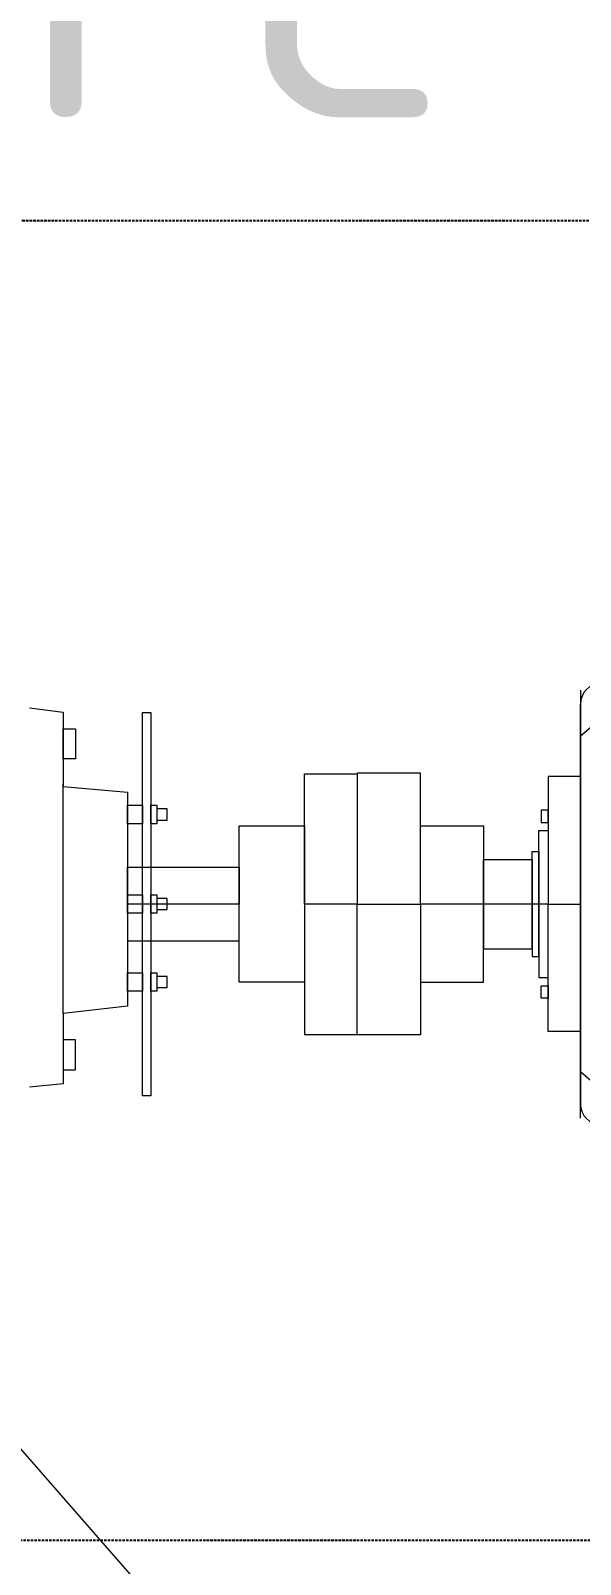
# Model space of a CAD drawing. Header units: inches. Extents: x 0 to 235202, y 0 to 361577.
# Drawn here: x 160025 to 160588, y 306412 to 307980 of the extents above; entities that cross this region are included whole.
import ezdxf

# ---------------------------------------------------------------- set-up
doc = ezdxf.new("R2010")
doc.units = ezdxf.units.IN
doc.header["$MEASUREMENT"] = 0
doc.linetypes.add('HIDDEN', pattern=[0.375, 0.25, -0.125])
doc.layers.add('DIM', color=251, linetype='Continuous', lineweight=0)
doc.layers.add('text', color=3, linetype='Continuous')
doc.styles.add('ISO', font='isocpeur.ttf')

# ---------------------------------------------------------------- blocks, each defined once
blk = doc.blocks.new('rev 2')
at = {"layer": 'text', "style": 'ISO'}
blk.add_text('FC', height=307.62, dxfattribs=at).set_placement((109366.4, 230433.2))

msp = doc.modelspace()

# ---------------------------------------------------------------- linework, layer by layer
at = {"layer": 'DIM', "color": 8, "linetype": 'HIDDEN', "lineweight": 25, "ltscale": 10}
for p, q in [((158947.6, 307785.5), (161947.6, 307785.5)), ((161947.6, 306435.9), (158947.6, 306435.9))]:
    msp.add_line(p, q, dxfattribs=at)
at = {"layer": 'DIM', "color": 8, "linetype": 'Continuous'}
for p, q in [((160587.6, 307305.4), (160587.6, 306882.2)), ((160023.9, 307287.2), (160058.4, 307282.8)), ((160058.4, 307282.8), (160058.4, 307206.8)), ((160139.4, 306890.7), (160139.4, 307282.6)), ((160139.4, 307282.6), (160147.8, 307282.6)), ((160147.8, 307282.6), (160147.8, 306890.7)), ((160587.6, 306867.9), (160587.6, 307291.1)), ((160605.5, 307273.4), (160587.6, 307258.3)), ((160058.4, 307265.8), (160070.7, 307265.8)), ((160058.4, 307235), (160058.4, 307265.8)), ((160070.7, 307265.8), (160070.7, 307235)), ((160070.7, 307235), (160058.4, 307235)), ((160305.2, 307219.9), (160359, 307219.9)), ((160305.2, 307086.6), (160305.2, 307219.9)), ((160424.1, 307220.5), (160359, 307220.5)), ((160359, 307220.5), (160359, 307086.6)), ((160359, 307219.9), (160359, 307086.6)), ((160424.1, 307086.6), (160424.1, 307220.5)), ((160058.4, 306974.7), (160058.4, 307209.3)), ((160058.4, 307206.8), (160124, 307200.9)), ((160587.6, 307217), (160554.7, 307217)), ((160554.7, 307217), (160554.7, 307086.6)), ((160587.6, 307086.6), (160587.6, 307217)), ((160124, 307200.9), (160124, 306982.1)), ((160124, 307168.7), (160124, 307187.6)), ((160124, 307187.6), (160139.4, 307187.6)), ((160139.4, 307187.6), (160139.4, 307168.7)), ((160147.8, 307168.7), (160147.8, 307187.6)), ((160147.8, 307187.6), (160154.2, 307187.6)), ((160154.2, 307187.6), (160154.2, 307168.7)), ((160164.8, 307183.9), (160154.2, 307183.9)), ((160154.2, 307183.9), (160154.2, 307172.5)), ((160164.8, 307172.5), (160164.8, 307183.9)), ((160554.7, 307182.8), (160547.4, 307182.8)), ((160547.4, 307182.8), (160547.4, 307170.2)), ((160554.7, 307170.2), (160554.7, 307182.8)), ((160139.4, 307168.7), (160124, 307168.7)), ((160154.2, 307168.7), (160147.8, 307168.7)), ((160154.2, 307172.5), (160164.8, 307172.5)), ((160238.2, 307166.6), (160305.2, 307166.6)), ((160238.2, 307006.7), (160238.2, 307166.6)), ((160305.2, 307166.6), (160305.2, 307006.7)), ((160424.1, 307086.6), (160424.1, 307166.6)), ((160424.1, 307166.6), (160488.3, 307166.6)), ((160488.3, 307166.6), (160488.3, 307086.6)), ((160545.2, 307086.6), (160545.2, 307161.7)), ((160545.2, 307161.7), (160554.7, 307161.7)), ((160547.4, 307170.2), (160554.7, 307170.2)), ((160554.7, 307161.7), (160554.7, 307086.6)), ((160488.3, 307086.6), (160488.3, 307132.3)), ((160488.3, 307132.3), (160538.3, 307132.3)), ((160538.3, 307086.6), (160538.3, 307140.4)), ((160538.3, 307140.4), (160545.2, 307140.4)), ((160538.3, 307132.3), (160538.3, 307086.6)), ((160545.2, 307140.4), (160545.2, 307086.6)), ((160124, 307124.3), (160238.2, 307124.3)), ((160124, 307086.6), (160124, 307124.3)), ((160238.2, 307124.3), (160238.2, 307086.6)), ((160124, 307077.2), (160124, 307096.1)), ((160124, 307096.1), (160139.4, 307096.1)), ((160139.4, 307096.1), (160139.4, 307077.2)), ((160147.8, 307077.2), (160147.8, 307096.1)), ((160147.8, 307096.1), (160154.2, 307096.1)), ((160154.2, 307096.1), (160154.2, 307077.2)), ((159522.4, 307091.4), (160252.9, 306257.5)), ((160238.2, 307086.6), (160124, 307086.6)), ((160238.2, 307086.6), (160124, 307086.6)), ((160124, 307086.6), (160124, 307049)), ((160164.8, 307092.3), (160154.2, 307092.3)), ((160154.2, 307092.3), (160154.2, 307081)), ((160154.2, 307081), (160164.8, 307081)), ((160164.8, 307081), (160164.8, 307092.3)), ((160238.2, 307049), (160238.2, 307086.6)), ((160359, 307086.6), (160305.2, 307086.6)), ((160359, 307086.6), (160305.2, 307086.6)), ((160305.2, 307086.6), (160305.2, 306953.4)), ((160359, 307086.6), (160424.1, 307086.6)), ((160359, 307086.6), (160424.1, 307086.6)), ((160359, 306952.8), (160359, 307086.6)), ((160359, 306953.4), (160359, 307086.6)), ((160488.3, 307086.6), (160424.1, 307086.6)), ((160488.3, 307086.6), (160424.1, 307086.6)), ((160424.1, 307086.6), (160424.1, 307006.7)), ((160424.1, 307086.6), (160424.1, 306952.8)), ((160538.3, 307086.6), (160488.3, 307086.6)), ((160488.3, 307006.7), (160488.3, 307086.6)), ((160538.3, 307086.6), (160488.3, 307086.6)), ((160488.3, 307086.6), (160488.3, 307041)), ((160545.2, 307086.6), (160538.3, 307086.6)), ((160538.3, 307041), (160538.3, 307086.6)), ((160545.2, 307086.6), (160538.3, 307086.6)), ((160538.3, 307086.6), (160538.3, 307032.9)), ((160554.7, 307086.6), (160545.2, 307086.6)), ((160545.2, 307032.9), (160545.2, 307086.6)), ((160554.7, 307086.6), (160545.2, 307086.6)), ((160545.2, 307086.6), (160545.2, 307011.6)), ((160554.7, 307086.6), (160587.6, 307086.6)), ((160554.7, 307011.6), (160554.7, 307086.6)), ((160554.7, 307086.6), (160587.6, 307086.6)), ((160554.7, 306956.3), (160554.7, 307086.6)), ((160587.6, 307086.6), (160587.6, 306956.3)), ((160139.4, 307077.2), (160124, 307077.2)), ((160154.2, 307077.2), (160147.8, 307077.2)), ((160124, 307049), (160238.2, 307049)), ((160488.3, 307041), (160538.3, 307041)), ((160538.3, 307032.9), (160545.2, 307032.9)), ((160124, 306997.5), (160124, 307016.4)), ((160124, 307016.4), (160139.4, 307016.4)), ((160139.4, 307016.4), (160139.4, 306997.5)), ((160147.8, 306997.5), (160147.8, 307016.4)), ((160147.8, 307016.4), (160154.2, 307016.4)), ((160154.2, 307016.4), (160154.2, 306997.5)), ((160164.8, 307012.7), (160154.2, 307012.7)), ((160154.2, 307012.7), (160154.2, 307001.3)), ((160154.2, 307001.3), (160164.8, 307001.3)), ((160164.8, 307001.3), (160164.8, 307012.7)), ((160305.2, 307006.7), (160238.2, 307006.7)), ((160424.1, 307006.7), (160488.3, 307006.7)), ((160545.2, 307011.6), (160554.7, 307011.6)), ((160547.4, 306990.5), (160547.4, 307003.1)), ((160547.4, 307003.1), (160554.7, 307003.1)), ((160554.7, 307003.1), (160554.7, 306990.5)), ((160139.4, 306997.5), (160124, 306997.5)), ((160154.2, 306997.5), (160147.8, 306997.5)), ((160554.7, 306990.5), (160547.4, 306990.5)), ((160124, 306982.1), (160058.4, 306974.7)), ((160058.4, 306974.7), (160058.4, 306903)), ((160305.2, 306953.4), (160359, 306953.4)), ((160587.6, 306956.3), (160554.7, 306956.3)), ((160070.7, 306948), (160058.4, 306948)), ((160058.4, 306948), (160058.4, 306917.3)), ((160070.7, 306917.3), (160070.7, 306948)), ((160424.1, 306952.8), (160359, 306952.8)), ((160058.4, 306917.3), (160070.7, 306917.3)), ((160605.5, 306899.9), (160587.6, 306915)), ((160058.4, 306903), (160023.9, 306899.6)), ((160147.8, 306890.7), (160139.4, 306890.7))]:
    msp.add_line(p, q, dxfattribs=at)
for centre, start, end in [((160608.7, 307291.1), 90, 180), ((160608.7, 306882.2), 180, 270)]:
    msp.add_arc(centre, 21.1, start, end, dxfattribs=at)

# ---------------------------------------------------------------- block references
at = {"color": 1}
msp.add_blockref('rev 2', (50645.2, 77457.3), dxfattribs=at)

doc.saveas('drawing.dxf')
